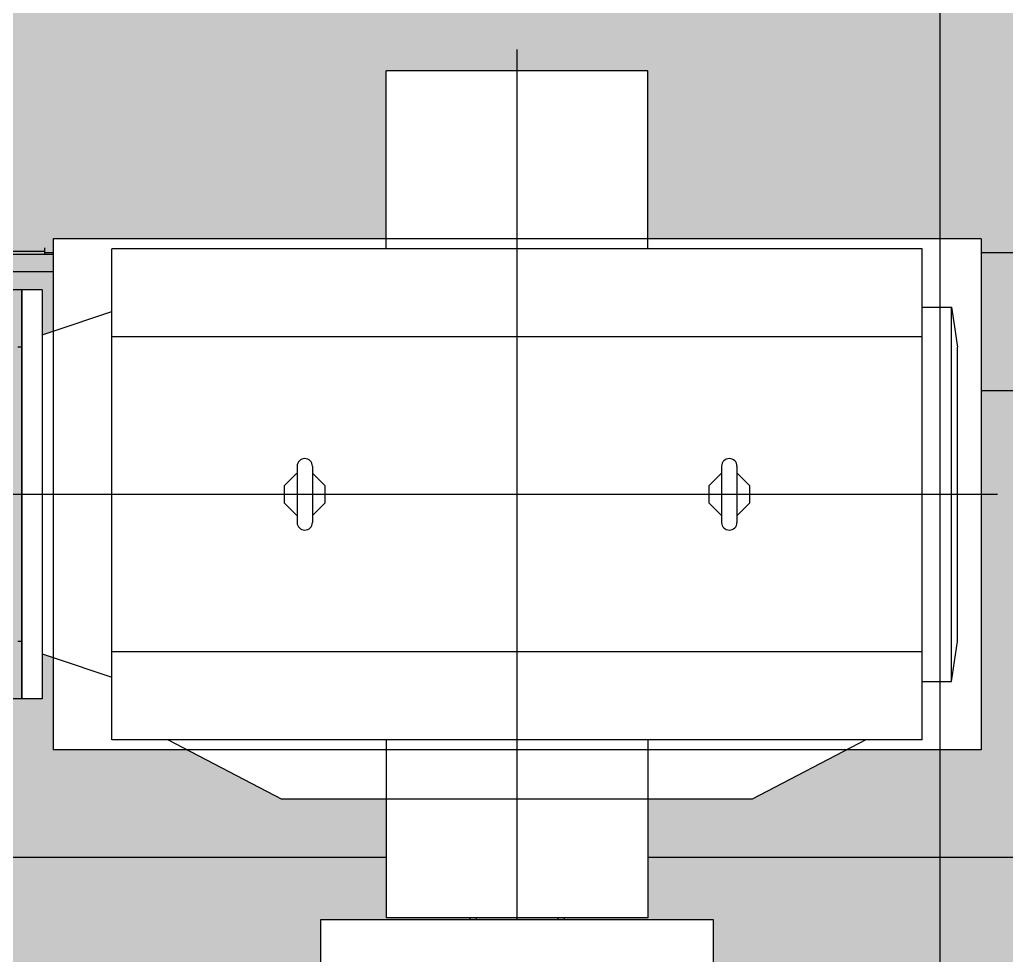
# Model space of a CAD drawing. Header units: millimetres. Extents: x -18489 to 17339, y -1599 to 10961.
# Drawn here: x -14474.5 to -14321.6, y 2434.3 to 2579.4 of the extents above; entities that cross this region are included whole.
import ezdxf

# ---------------------------------------------------------------- set-up
doc = ezdxf.new("R2010")
doc.units = ezdxf.units.MM
for name, color, linetype in [('188K-SM-03-F10-MECH-EQ-Y2257103$0$0 Xref', 8, 'Continuous'), ('188K-SM-03-F10-MECH-EQ-Y2257103$0$M-EQU-FOUNDATION', 8, 'Continuous'), ('188K-SM-03-F10-MECH-EQ-Y2257103$0$Micron CUP L10 HVAC EQU$0$M-MECH-EQU', 136, 'Continuous'), ('188K-SM-03-F10-MECH-EQ-Y2257103$0$Micron CUP L10 HVAC EQU$0$M-PHASE1 AREA', 252, 'Continuous'), ('188K-SM-07-F10-MECH-CHW PIPE-Y2257103$0$M-CWTR-5PIPE-R', 94, 'Continuous')]:
    doc.layers.add(name, color=color, linetype=linetype)

# ---------------------------------------------------------------- blocks, each defined once
blk = doc.blocks.new('188K-SM-03-F10-MECH-EQ-Y2257103$0$Micron CUP L10 HVAC EQU$0$A$C0c53ceb0')
at = {"layer": '188K-SM-03-F10-MECH-EQ-Y2257103$0$Micron CUP L10 HVAC EQU$0$M-PHASE1 AREA'}
for p, q in [((16619.99133, 16260.73562), (16724.57466, 16260.73562)), ((16724.57466, 16265.69107), (16724.57466, 16255.95764)), ((18341.73308, 16258.21766), (16724.57466, 16258.21766)), ((16836.33193, 16255.95764), (16836.33193, 16258.21766)), ((16619.99133, 16255.95764), (16954.53241, 16255.95764)), ((16954.53241, 16255.95764), (16954.53241, 16228.99854)), ((16623.66296, 16228.99854), (16954.53241, 16228.99854)), ((16836.33193, 16110.81411), (16836.33193, 16228.99854)), ((16689.57752, 16200.62033), (16503.33772, 16200.62033)), ((16689.57752, 15566.28856), (16689.57752, 16200.62033)), ((16689.57752, 16110.81411), (16836.33193, 16110.81411)), ((16689.57752, 16107.15179), (16829.98861, 16107.15179)), ((16828.40278, 16103.98069), (16828.40278, 16107.15179)), ((16829.98861, 16107.15179), (16836.33193, 16110.81411)), ((16689.57752, 16103.98069), (16828.40278, 16103.98069)), ((16689.57752, 16099.4028), (16836.33193, 16099.4028)), ((16689.57752, 16093.05948), (16836.33193, 16093.05948)), ((16836.33193, 16099.4028), (16828.40278, 16103.98069)), ((16836.33193, 16093.05948), (16836.33193, 16099.4028)), ((18281.63439, 16043.79354), (16689.57752, 16043.79354)), ((17730.31517, 16036.17919), (17480.57825, 16036.17919)), ((17480.57825, 15477.44504), (17480.57825, 16036.17919)), ((17730.31517, 15477.44504), (17730.31517, 16036.17919)), ((16689.57752, 15566.28856), (16503.33772, 15566.28856)), ((17730.31517, 15479.55526), (17480.57825, 15479.55526)), ((17730.31517, 15477.44504), (17480.57825, 15477.44504)), ((13383.58898, 15321.00495), (18509.19987, 15321.00495))]:
    blk.add_line(p, q, dxfattribs=at)
blk.add_wipeout([(16738.04308, 16279.54634), (17254.41031, 16279.54634), (17254.41031, 16540.26739), (17660.39929, 16540.26739), (17660.39929, 16279.54634), (18176.76653, 16279.54634), (18176.76653, 15487.36034), (17968.57249, 15487.36034), (17822.16053, 15410.85679), (17660.39929, 15410.85679), (17660.39929, 15226.63929), (17254.41031, 15226.63929), (17254.41031, 15410.85679), (17113.87378, 15410.85679), (17092.64908, 15410.85679), (16946.23711, 15487.36034), (16738.04308, 15487.36034), (16738.04308, 15630.5612), (16721.29603, 15636.17758), (16721.29603, 15566.27445), (16689.57814, 15566.27445), (16689.57814, 16200.63223), (16721.29603, 16200.63223), (16721.29603, 16130.7291), (16738.04308, 16136.34549)]).dxf.layer = '188K-SM-03-F10-MECH-EQ-Y2257103$0$Micron CUP L10 HVAC EQU$0$M-PHASE1 AREA'
for p, q in [((17457.4048, 15193.77956), (17457.4048, 16573.12713)), ((17254.41031, 16264.06801), (17254.41031, 16540.26739)), ((17660.39929, 16540.26739), (17254.41031, 16540.26739)), ((17660.39929, 16264.06801), (17660.39929, 16540.26739)), ((16738.04308, 16279.54634), (16738.04308, 15487.36034)), ((18176.76653, 16279.54634), (16738.04308, 16279.54634)), ((18176.76653, 16279.54634), (18176.76653, 15487.36034)), ((16829.3906, 15502.83867), (16829.3906, 16264.06801)), ((18085.41901, 16264.06801), (16829.3906, 16264.06801)), ((18085.41901, 15502.83867), (18085.41901, 16264.06801)), ((16689.57814, 16200.63223), (16689.57814, 15566.27445)), ((16721.29603, 16200.63223), (16689.57814, 16200.63223)), ((16721.29603, 16200.63223), (16721.29603, 15566.27445)), ((16738.04308, 16136.34549), (16829.3906, 16166.98032)), ((18085.41901, 16173.67203), (18131.09277, 16173.67203)), ((18131.09274, 16173.67203), (18135.56925, 16143.36241)), ((18131.09277, 15593.23466), (18131.09277, 16173.67203)), ((16721.29603, 16130.7291), (16738.04308, 16136.34549)), ((18135.56925, 16143.36241), (18140.22752, 16111.82215)), ((18085.41901, 16127.68109), (16829.3906, 16127.68109)), ((16689.57814, 16111.82215), (16683.23456, 16111.82215)), ((18140.22752, 15655.08454), (18140.22752, 16111.82215)), ((17116.43749, 15927.06544), (17116.43749, 15839.84125)), ((17140.22591, 15927.06544), (17140.22591, 15839.84125)), ((17774.58369, 15927.06544), (17774.58369, 15839.84125)), ((17798.37211, 15927.06544), (17798.37211, 15839.84125)), ((17116.43749, 15915.17123), (17115.19372, 15915.17123)), ((17774.58369, 15915.17123), (17773.33992, 15915.17123)), ((18202.14084, 15883.45334), (16556.36301, 15883.45334)), ((16689.57814, 15655.08454), (16683.23456, 15655.08454)), ((18131.09277, 15593.23466), (18140.22752, 15655.08454)), ((16721.29603, 15636.17758), (16738.04308, 15630.5612)), ((18085.41901, 15639.2256), (16829.3906, 15639.2256)), ((16738.04308, 15630.5612), (16829.3906, 15599.92637)), ((18085.41901, 15593.23466), (18131.09277, 15593.23466)), ((16721.29603, 15566.27445), (16689.57814, 15566.27445)), ((18085.41901, 15502.83867), (16829.3906, 15502.83867)), ((16916.61479, 15502.83867), (17092.64908, 15410.85679)), ((17254.41031, 15502.83867), (17254.41031, 15226.63929)), ((17660.39929, 15502.83867), (17660.39929, 15226.63929)), ((17998.19481, 15502.83867), (17822.16053, 15410.85679)), ((18176.76653, 15487.36034), (16738.04308, 15487.36034)), ((17254.41031, 15410.85679), (17092.64908, 15410.85679)), ((17660.39929, 15410.85679), (17254.41031, 15410.85679)), ((17822.16053, 15410.85679), (17660.39929, 15410.85679)), ((17660.39929, 15226.63929), (17254.41031, 15226.63929)), ((17384.45366, 15226.63929), (17384.45366, 15223.46751)), ((17530.35595, 15223.46751), (17384.45366, 15223.46751)), ((17393.96902, 15226.63929), (17393.96902, 15223.46751)), ((17520.84058, 15226.63929), (17520.84058, 15223.46751)), ((17530.35595, 15226.63929), (17530.35595, 15223.46751))]:
    blk.add_line(p, q, dxfattribs=at)
at = {"layer": '188K-SM-03-F10-MECH-EQ-Y2257103$0$Micron CUP L10 HVAC EQU$0$M-PHASE1 AREA', "flags": 128}
for points in [[(17115.19372, 15915.17123), (17096.61381, 15896.59132), (17096.61381, 15870.31536), (17115.19372, 15851.73545), (17116.43749, 15851.73545)], [(17140.22591, 15851.73545), (17141.46968, 15851.73545), (17160.04959, 15870.31536), (17160.04959, 15896.59132), (17141.46968, 15915.17123), (17140.22591, 15915.17123)], [(17773.33992, 15915.17123), (17754.76001, 15896.59132), (17754.76001, 15870.31536), (17773.33992, 15851.73545), (17774.58369, 15851.73545)], [(17798.37211, 15851.73545), (17799.61588, 15851.73545), (17818.19579, 15870.31536), (17818.19579, 15896.59132), (17799.61588, 15915.17123), (17798.37211, 15915.17123)]]:
    blk.add_lwpolyline(points, dxfattribs=at)
at = {"layer": '188K-SM-03-F10-MECH-EQ-Y2257103$0$Micron CUP L10 HVAC EQU$0$M-PHASE1 AREA'}
for centre, start, end in [((17128.3317, 15927.06544), 0, 180), ((17786.4779, 15927.06544), 0, 180), ((17128.3317, 15839.84125), 180, 0), ((17786.4779, 15839.84125), 180, 0)]:
    blk.add_arc(centre, 11.89421, start, end, dxfattribs=at)
blk.add_wipeout([(17152.91307, 14817.47852), (17761.89654, 14817.47852), (17761.89654, 15223.46751), (17152.91307, 15223.46751)]).dxf.layer = '188K-SM-03-F10-MECH-EQ-Y2257103$0$Micron CUP L10 HVAC EQU$0$M-PHASE1 AREA'
for p, q in [((17761.89654, 15223.46751), (17152.91307, 15223.46751)), ((17152.91307, 15223.46751), (17152.91307, 14817.47852)), ((17761.89654, 14817.47852), (17761.89654, 15223.46751))]:
    blk.add_line(p, q, dxfattribs=at)
blk = doc.blocks.new('188K-SM-03-F10-MECH-EQ-Y2257103$0$Micron CUP L10 HVAC EQU')
at = {"layer": '188K-SM-03-F10-MECH-EQ-Y2257103$0$Micron CUP L10 HVAC EQU$0$M-MECH-EQU'}
blk.add_blockref('188K-SM-03-F10-MECH-EQ-Y2257103$0$Micron CUP L10 HVAC EQU$0$A$C0c53ceb0', (-206166.7, 2082.2), dxfattribs=at)
blk = doc.blocks.new('188K-SM-03-F10-MECH-EQ-Y2257103')
at = {"layer": '188K-SM-03-F10-MECH-EQ-Y2257103$0$M-EQU-FOUNDATION'}
h = blk.add_hatch(dxfattribs=at)
h.set_pattern_fill('AR-CONC', color=256, scale=0.1)
h.set_pattern_definition([(50, (4473.521, 709.199), (18.218467, -1.593909), [1.905, -20.955]), (355, (4473.521, 709.2), (-3.524342, 19.105685), [1.524, -16.764058]), (100.45144, (4475.04, 709.066), (14.694125, 17.511775), [1.619001, -17.809024]), (46.1842, (4473.521, 714.28), (27.107904, -4.204233), [2.8575, -31.4325]), (96.63556, (4475.78, 713.93), (23.740413, 24.742612), [2.428502, -26.71356]), (351.18415, (4473.52, 714.28), (23.740413, 24.742612), [2.285997, -25.145973]), (21, (4476.061, 713.009), (15.161439, -10.22652), [1.905, -20.955]), (326, (4476.061, 713.01), (6.180203, 18.418797), [1.524, -16.764]), (71.45144, (4477.325, 712.157), (21.341642, 8.192277), [1.619001, -17.808994]), (37.5, (4473.5214, 709.199), (0.3088603, 8.4555039), [0, -16.5608, 0, -17.018, 0, -16.8275]), (7.5, (4473.521, 709.199), (6.6819663, 10.0180575), [0, -9.7028, 0, -16.1798, 0, -6.4135]), (327.5, (4467.857, 709.199), (13.5590595, -0.5728744), [0, -6.35, 0, -19.812, 0, -26.289]), (317.5, (4465.317, 709.199), (14.812918, 2.542649), [0, -8.255, 0, -13.1572, 0, -18.669])])
h.paths.add_polyline_path([(-14928.15, 5602.46), (-14278.15, 5602.46), (-14278.15, 1902.46), (-14928.15, 1902.46)], flags=16)
h.paths.add_polyline_path([(-14933.15, 5607.46), (-14273.15, 5607.46), (-14273.15, 1897.46), (-14933.15, 1897.46)])
h = blk.add_hatch(dxfattribs=at)
h.set_pattern_fill('AR-CONC', color=256, scale=0.3)
h.set_pattern_definition([(50, (4473.52, 709.2), (54.6554, -4.78173), [5.715, -62.865]), (355, (4473.52, 709.2), (-10.57303, 57.31705), [4.572, -50.29218]), (100.45144, (4478.076, 708.8), (44.08237, 52.53533), [4.857, -53.42707]), (46.1842, (4473.52, 724.44), (81.32371, -12.6127), [8.5725, -94.2975]), (96.63556, (4480.3, 723.39), (71.22124, 74.22784), [7.2855, -80.14068]), (351.18415, (4473.52, 724.44), (71.22124, 74.22784), [6.858, -75.43792]), (21, (4481.14, 720.63), (45.48432, -30.67956), [5.715, -62.865]), (326, (4481.14, 720.63), (18.54061, 55.25639), [4.572, -50.292]), (71.45144, (4484.93, 718.07), (64.02493, 24.57683), [4.857, -53.42698]), (37.5, (4473.521, 709.2), (0.926581, 25.366512), [0, -49.6824, 0, -51.054, 0, -50.4825]), (7.5, (4473.52, 709.2), (20.0459, 30.054172), [0, -29.1084, 0, -48.5394, 0, -19.2405]), (327.5, (4456.529, 709.2), (40.677179, -1.718623), [0, -19.05, 0, -59.436, 0, -78.867]), (317.5, (4448.91, 709.2), (44.438754, 7.62795), [0, -24.765, 0, -39.4716, 0, -56.007])])
h.paths.add_polyline_path([(-14918.15, 5592.46), (-14288.15, 5592.46), (-14288.15, 1912.46), (-14918.15, 1912.46)])
at = {"layer": '188K-SM-03-F10-MECH-EQ-Y2257103$0$0 Xref', "xscale": 0.1, "yscale": 0.1, "zscale": 0.1}
blk.add_blockref('188K-SM-03-F10-MECH-EQ-Y2257103$0$Micron CUP L10 HVAC EQU', (4473.52, 709.2), dxfattribs=at)
blk = doc.blocks.new('188K-SM-07-F10-MECH-CHW PIPE-Y2257103')
at = {"layer": '188K-SM-07-F10-MECH-CHW PIPE-Y2257103$0$M-CWTR-5PIPE-R', "color": 8}
blk.add_line((-14331.8, 1064.34), (-14331.8, 5902.86), dxfattribs=at)

msp = doc.modelspace()

# ---------------------------------------------------------------- block references
msp.add_blockref('188K-SM-03-F10-MECH-EQ-Y2257103', (0, 0))

# ---------------------------------------------------------------- next in the draw order: block references
msp.add_blockref('188K-SM-07-F10-MECH-CHW PIPE-Y2257103', (0, 0))

doc.saveas('drawing.dxf')
